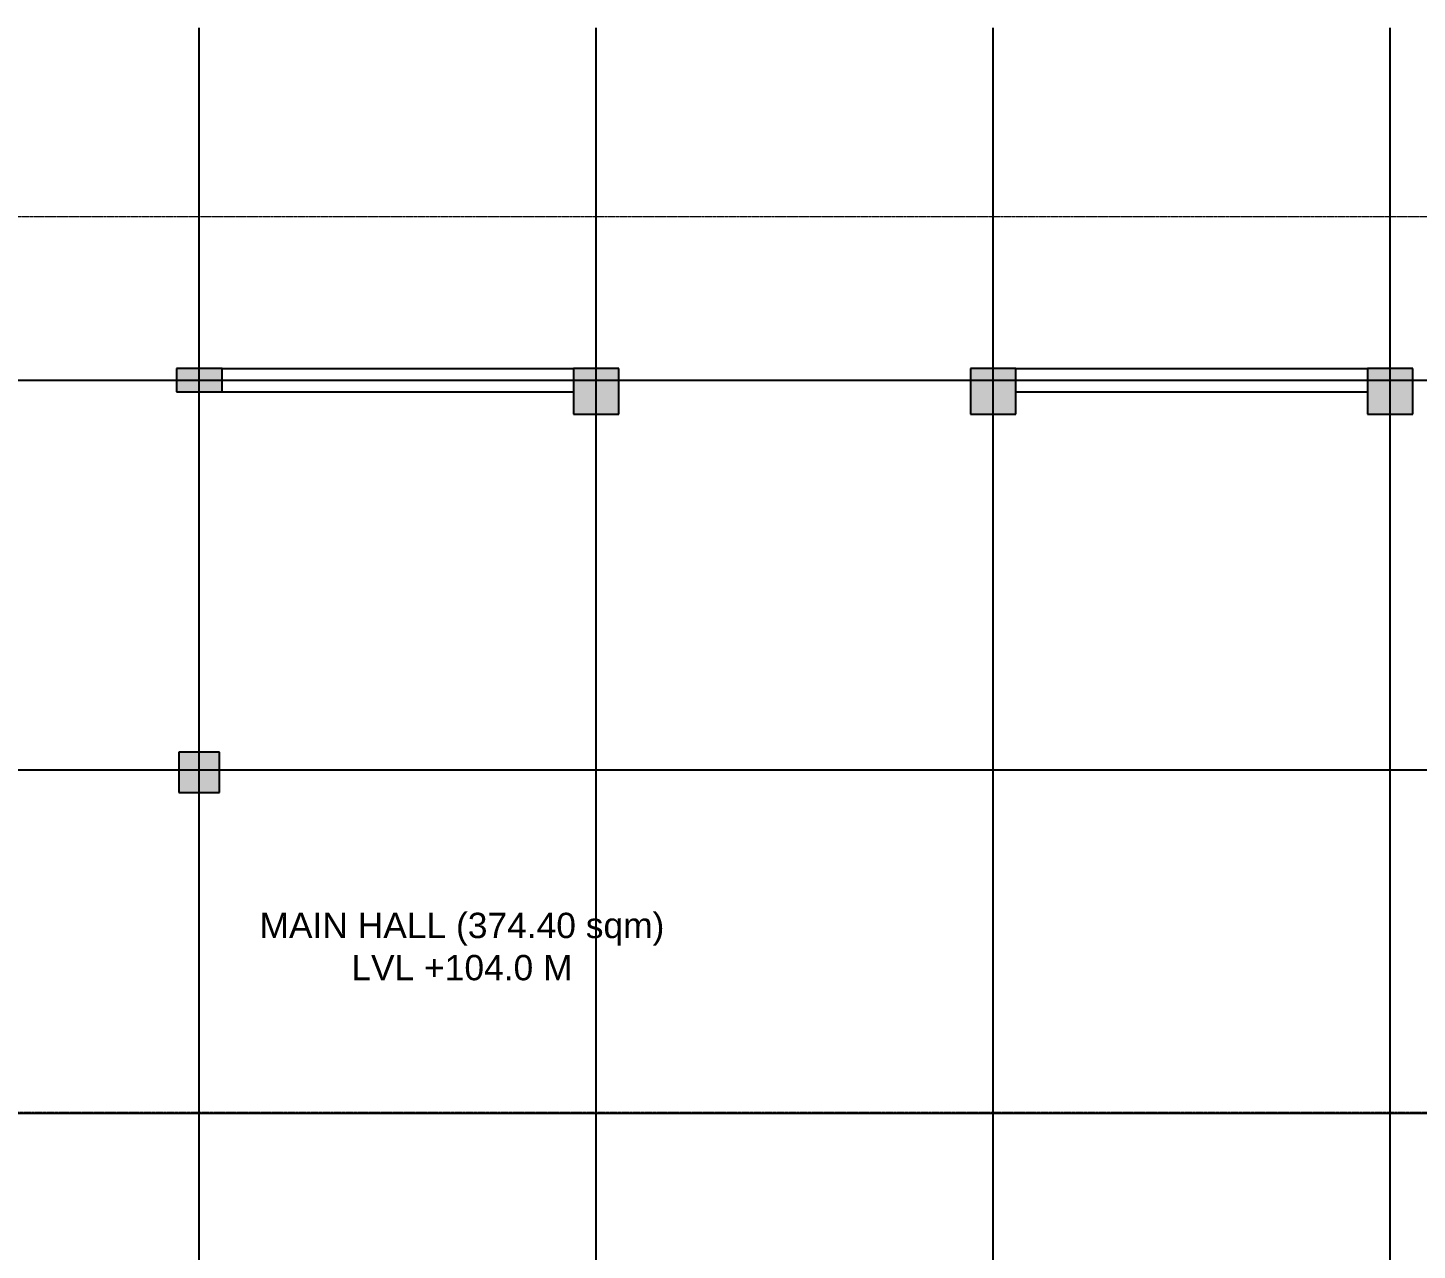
# Model space of a CAD drawing. Header units: millimetres. Extents: x 2659630 to 6742168, y -2425387 to -732288.
# Drawn here: x 2777087 to 2790807, y -1085064 to -1072990 of the extents above; entities that cross this region are included whole.
import ezdxf

# ---------------------------------------------------------------- set-up
doc = ezdxf.new("R2010")
doc.units = ezdxf.units.MM
doc.linetypes.add('DASHED', pattern=[0.75, 0.5, -0.25])
doc.linetypes.add('Hidden', pattern=[7.143750000000001, 4.7625, -2.38125])
doc.layers.add('A-hatch', color=253, linetype='Continuous', lineweight=0)
doc.layers.add('A-STRUCTURE ABOVE', color=251, linetype='DASHED', lineweight=0)
doc.layers.add('A-LINE 08', color=8, linetype='Continuous')
doc.styles.add('Arial', font='arial.ttf', dxfattribs={"height": 123})

msp = doc.modelspace()

# ---------------------------------------------------------------- hatches: boundary and pattern name
at = {"layer": 'A-hatch', "true_color": 0x939598}
h = msp.add_hatch(color=252, dxfattribs=at)
h.dxf.hatch_style = 1
h.paths.add_polyline_path([(2794685.169795455, -1076354.800480256), (2794235.169795463, -1076354.79813326), (2794235.167448485, -1076804.793973931), (2794685.167448478, -1076804.796320929)])
h.paths.add_polyline_path([(2790765.169795504, -1076354.780035292), (2790315.169795508, -1076354.777688293), (2790315.167448537, -1076804.773528967), (2790765.16744853, -1076804.775875966)])
h.paths.add_polyline_path([(2786845.169795554, -1076354.759590327), (2786395.169795563, -1076354.757243329), (2786395.167448586, -1076804.753084003), (2786845.167448578, -1076804.755430999)])
h.paths.add_polyline_path([(2782925.169795612, -1076354.739145362), (2782475.169795616, -1076354.736798365), (2782475.167448642, -1076804.732729218), (2782925.167448631, -1076804.735076217)])
h.paths.add_polyline_path([(2779005.16979566, -1076354.718700398), (2778555.169795671, -1076354.716353399), (2778555.168596098, -1076584.716353397), (2779005.168596091, -1076584.718700395)])
h.paths.add_polyline_path([(2775085.169795722, -1076354.698255433), (2774635.169795727, -1076354.695908435), (2774635.16859615, -1076584.695908431), (2775085.168596152, -1076584.69825543)])
h.paths.add_polyline_path([(2771465.169837732, -1076354.679375135), (2771015.169837739, -1076354.677028136), (2771015.168638164, -1076584.677028134), (2771465.168638157, -1076584.67937513)])
h.paths.add_polyline_path([(2767955.169879762, -1076354.65700327), (2767505.169879762, -1076354.65465627), (2767505.16987974, -1076354.658721548), (2767735.164614903, -1076584.655855823), (2767955.168680178, -1076584.657003265)])
h.paths.add_polyline_path([(2767505.16987974, -1076354.658721548), (2767505.168680184, -1076584.654656268), (2767735.164614903, -1076584.655855823)])
h.paths.add_polyline_path([(2767735.150373595, -1080094.655761754), (2767505.150373593, -1080094.654562177), (2767505.148026599, -1080544.654562172), (2767735.148026599, -1080544.655761749)])
h.paths.add_polyline_path([(2767735.115064327, -1086864.651694801), (2767505.115064329, -1086864.650495223), (2767505.112717329, -1087314.650495219), (2767735.112717329, -1087314.651694795)])
h.paths.add_polyline_path([(2767955.094410716, -1090824.657003073), (2767735.094316674, -1090824.65585565), (2767505.09321115, -1091054.654562027), (2767505.09321115, -1091054.654656072), (2767955.093211142, -1091054.657003071)])
h.paths.add_polyline_path([(2767735.094316674, -1090824.65585565), (2767505.094410721, -1090824.654656073), (2767505.09321115, -1091054.654562027)])
h.paths.add_polyline_path([(2771465.094368709, -1090824.67530966), (2771015.094368713, -1090824.672962662), (2771015.093169142, -1091054.67296266), (2771465.093169132, -1091054.675309656)])
h.paths.add_polyline_path([(2775085.094326703, -1090824.694189962), (2774635.094326707, -1090824.691842962), (2774635.09312713, -1091054.691842958), (2775085.093127126, -1091054.694189958)])
h.paths.add_polyline_path([(2782925.095557934, -1090604.734985851), (2782475.095557941, -1090604.732638852), (2782475.093210936, -1091054.734102081), (2782925.09321093, -1091054.736449081)])
h.paths.add_polyline_path([(2786845.095557883, -1090604.755430815), (2786395.095557889, -1090604.753083816), (2786395.093210889, -1091054.753177854), (2786845.093210885, -1091054.755524852)])
h.paths.add_polyline_path([(2790765.095557833, -1090604.775875778), (2790315.095557842, -1090604.77352878), (2790315.093210844, -1091054.773622818), (2790765.093210833, -1091054.775969817)])
h.paths.add_polyline_path([(2794685.095557783, -1090604.796320744), (2794235.095557788, -1090604.793973746), (2794235.093210788, -1091054.794067783), (2794685.093210785, -1091054.796414781)])
h.paths.add_polyline_path([(2778980.114849864, -1086889.710437727), (2778580.114849867, -1086889.708351505), (2778580.112763645, -1087289.7083515), (2778980.112763641, -1087289.710437722)])
h.paths.add_polyline_path([(2778980.138746005, -1080144.714504621), (2778580.138746008, -1080144.7124184), (2778580.136659786, -1080544.712418396), (2778980.136659781, -1080544.714504616)])
h.paths.add_polyline_path([(2774975.150373505, -1080094.693522353), (2774745.150373505, -1080094.692322777), (2774745.148026505, -1080544.69232277), (2774975.148026505, -1080544.693522345)])
h.paths.add_polyline_path([(2774975.11387465, -1087092.773867416), (2774975.015244206, -1087092.773882591), (2774975.090065302, -1087058.406337379), (2774974.977870071, -1087006.62363598), (2774975.114323968, -1087006.623614986), (2774975.115064232, -1086864.689549441), (2774745.115064241, -1086864.688349865), (2774745.112717239, -1087314.688349858), (2774975.112717237, -1087314.689549435)])
h.paths.add_polyline_path([(2771355.149799816, -1080204.678801373), (2771245.14621423, -1080094.674068321), (2771125.150373546, -1080094.673442476), (2771125.14802655, -1080544.673442471), (2771355.148026548, -1080544.674642047)])
h.paths.add_polyline_path([(2771355.150373546, -1080094.674642055), (2771245.146214228, -1080094.674068321), (2771355.149799816, -1080204.678801373)], flags=17)

# ---------------------------------------------------------------- linework, layer by layer
at = {"layer": 'A-LINE 08'}
for p, q in [((2778780.169879675, -1092554.713367799), (2778780.169879675, -1072989.822344104)), ((2782700.169879726, -1092554.733812765), (2782700.169879726, -1072989.801899141)), ((2786620.169879675, -1092554.754257728), (2786620.169879675, -1072989.822344104)), ((2790540.169879675, -1092554.774702693), (2790540.169879675, -1072989.822344104)), ((2778555.169795671, -1076354.716353399), (2778555.168596098, -1076584.716353397)), ((2779005.16979566, -1076354.718700398), (2778555.169795671, -1076354.716353399)), ((2779005.168596091, -1076584.718700395), (2779005.16979566, -1076354.718700398)), ((2779005.16979566, -1076354.718700398), (2782475.169795616, -1076354.736798365)), ((2782475.169795616, -1076354.736798365), (2782475.167448642, -1076804.732729218)), ((2782925.169795612, -1076354.739145362), (2782475.169795616, -1076354.736798365)), ((2782925.167448631, -1076804.735076217), (2782925.169795612, -1076354.739145362)), ((2786395.169795563, -1076354.757243329), (2786395.167448586, -1076804.753084003)), ((2786845.169795554, -1076354.759590327), (2786395.169795563, -1076354.757243329)), ((2786845.167448578, -1076804.755430999), (2786845.169795554, -1076354.759590327)), ((2786845.169795554, -1076354.759590327), (2790315.169795508, -1076354.777688293)), ((2790315.169795508, -1076354.777688293), (2790315.167448537, -1076804.773528967)), ((2790765.169795504, -1076354.780035292), (2790315.169795508, -1076354.777688293)), ((2790765.16744853, -1076804.775875966), (2790765.169795504, -1076354.780035292)), ((2764551.487231886, -1076469.665273333), (2796888.622901997, -1076469.665273333)), ((2778555.168596098, -1076584.716353397), (2779005.168596091, -1076584.718700395)), ((2779005.168596091, -1076584.718700395), (2782475.168596039, -1076584.736798361)), ((2786845.168595986, -1076584.759590324), (2790315.168595936, -1076584.77768829)), ((2782475.167448642, -1076804.732729218), (2782925.167448631, -1076804.735076217)), ((2786395.167448586, -1076804.753084003), (2786845.167448578, -1076804.755430999)), ((2790315.167448537, -1076804.773528967), (2790765.16744853, -1076804.775875966)), ((2778580.138746008, -1080144.7124184), (2778580.136659786, -1080544.712418396)), ((2778980.138746005, -1080144.714504621), (2778580.138746008, -1080144.7124184)), ((2778980.136659781, -1080544.714504616), (2778980.138746005, -1080144.714504621)), ((2764551.487231886, -1080319.665273333), (2796888.622901997, -1080319.665273333)), ((2778580.136659786, -1080544.712418396), (2778980.136659781, -1080544.714504616)), ((2765186.487231886, -1083709.665273333), (2796888.622901997, -1083709.665273333))]:
    msp.add_line(p, q, dxfattribs=at)
at = {"layer": 'A-STRUCTURE ABOVE', "color": 252, "linetype": 'Hidden', "ltscale": 0.005, "true_color": 0x939598}
for p, q in [((2766005.177703088, -1074854.65089824), (2822915.177702321, -1074854.947715316)), ((2814065.133624477, -1083704.899477909), (2774855.124944257, -1083704.694976063))]:
    msp.add_line(p, q, dxfattribs=at)

# ---------------------------------------------------------------- texts
at = {"layer": 'A-LINE 08', "insert": (2784667.449178025, -1081731.241847286), "char_height": 249.9999999999998, "width": 6586.347011078115, "attachment_point": 3, "style": 'Arial'}
msp.add_mtext('\\pxqc;MAIN HALL (374.40 sqm)\\PLVL +104.0 M', dxfattribs=at)

doc.saveas('drawing.dxf')
